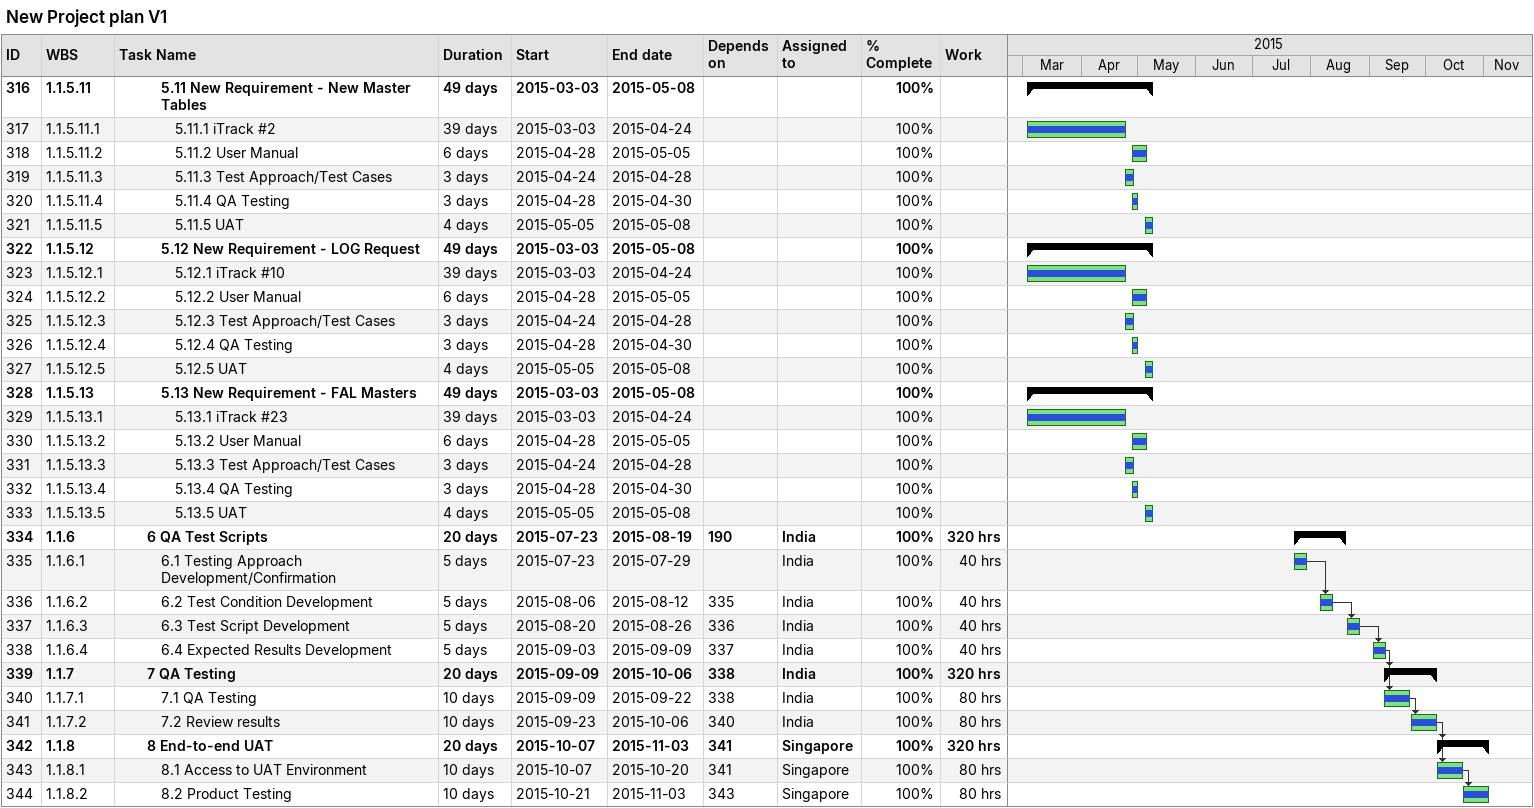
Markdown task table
New Project plan V1

| ID | WBS | Task | Duration | Start | Finish | Predecessors | Resources | % complete | Work (h) |
|---|---|---|---|---|---|---|---|---|---|
| 316 | 1.1.5.11 | **5.11 New Requirement - New Master Tables** | 49d | 2015-03-03 | 2015-05-08 |  |  | 100 |  |
| 317 | 1.1.5.11.1 | 5.11.1 iTrack #2 | 39d | 2015-03-03 | 2015-04-24 |  |  | 100 |  |
| 318 | 1.1.5.11.2 | 5.11.2 User Manual | 6d | 2015-04-28 | 2015-05-05 |  |  | 100 |  |
| 319 | 1.1.5.11.3 | 5.11.3 Test Approach/Test Cases | 3d | 2015-04-24 | 2015-04-28 |  |  | 100 |  |
| 320 | 1.1.5.11.4 | 5.11.4 QA Testing | 3d | 2015-04-28 | 2015-04-30 |  |  | 100 |  |
| 321 | 1.1.5.11.5 | 5.11.5 UAT | 4d | 2015-05-05 | 2015-05-08 |  |  | 100 |  |
| 322 | 1.1.5.12 | **5.12 New Requirement - LOG Request** | 49d | 2015-03-03 | 2015-05-08 |  |  | 100 |  |
| 323 | 1.1.5.12.1 | 5.12.1 iTrack #10 | 39d | 2015-03-03 | 2015-04-24 |  |  | 100 |  |
| 324 | 1.1.5.12.2 | 5.12.2 User Manual | 6d | 2015-04-28 | 2015-05-05 |  |  | 100 |  |
| 325 | 1.1.5.12.3 | 5.12.3 Test Approach/Test Cases | 3d | 2015-04-24 | 2015-04-28 |  |  | 100 |  |
| 326 | 1.1.5.12.4 | 5.12.4 QA Testing | 3d | 2015-04-28 | 2015-04-30 |  |  | 100 |  |
| 327 | 1.1.5.12.5 | 5.12.5 UAT | 4d | 2015-05-05 | 2015-05-08 |  |  | 100 |  |
| 328 | 1.1.5.13 | **5.13 New Requirement - FAL Masters** | 49d | 2015-03-03 | 2015-05-08 |  |  | 100 |  |
| 329 | 1.1.5.13.1 | 5.13.1 iTrack #23 | 39d | 2015-03-03 | 2015-04-24 |  |  | 100 |  |
| 330 | 1.1.5.13.2 | 5.13.2 User Manual | 6d | 2015-04-28 | 2015-05-05 |  |  | 100 |  |
| 331 | 1.1.5.13.3 | 5.13.3 Test Approach/Test Cases | 3d | 2015-04-24 | 2015-04-28 |  |  | 100 |  |
| 332 | 1.1.5.13.4 | 5.13.4 QA Testing | 3d | 2015-04-28 | 2015-04-30 |  |  | 100 |  |
| 333 | 1.1.5.13.5 | 5.13.5 UAT | 4d | 2015-05-05 | 2015-05-08 |  |  | 100 |  |
| 334 | 1.1.6 | **6 QA Test Scripts** | 20d | 2015-07-23 | 2015-08-19 | 190 | India | 100 | 320 |
| 335 | 1.1.6.1 | 6.1 Testing Approach Development/Confirmation | 5d | 2015-07-23 | 2015-07-29 |  | India | 100 | 40 |
| 336 | 1.1.6.2 | 6.2 Test Condition Development | 5d | 2015-08-06 | 2015-08-12 | 335 | India | 100 | 40 |
| 337 | 1.1.6.3 | 6.3 Test Script Development | 5d | 2015-08-20 | 2015-08-26 | 336 | India | 100 | 40 |
| 338 | 1.1.6.4 | 6.4 Expected Results Development | 5d | 2015-09-03 | 2015-09-09 | 337 | India | 100 | 40 |
| 339 | 1.1.7 | **7 QA Testing** | 20d | 2015-09-09 | 2015-10-06 | 338 | India | 100 | 320 |
| 340 | 1.1.7.1 | 7.1 QA Testing | 10d | 2015-09-09 | 2015-09-22 | 338 | India | 100 | 80 |
| 341 | 1.1.7.2 | 7.2 Review results | 10d | 2015-09-23 | 2015-10-06 | 340 | India | 100 | 80 |
| 342 | 1.1.8 | **8 End-to-end UAT** | 20d | 2015-10-07 | 2015-11-03 | 341 | Singapore | 100 | 320 |
| 343 | 1.1.8.1 | 8.1 Access to UAT Environment | 10d | 2015-10-07 | 2015-10-20 | 341 | Singapore | 100 | 80 |
| 344 | 1.1.8.2 | 8.2 Product Testing | 10d | 2015-10-21 | 2015-11-03 | 343 | Singapore | 100 | 80 |
